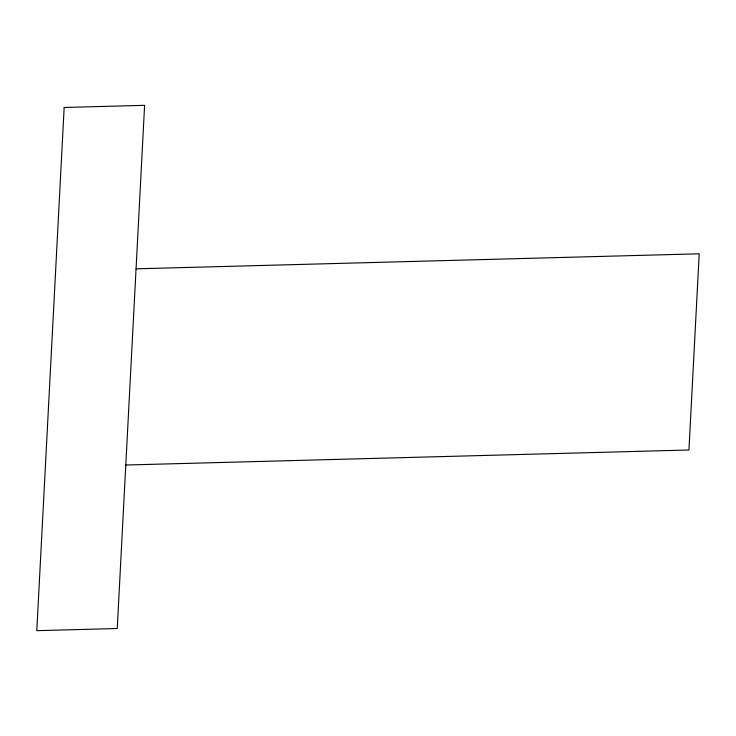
<?xml version="1.0" encoding="UTF-8"?>
<svg xmlns="http://www.w3.org/2000/svg" width="736" height="736" viewBox="0 0 736 736"><rect width="100%" height="100%" fill="white"/><g stroke="black" fill="none" stroke-linecap="round" stroke-linejoin="round"><path stroke-width="1.1" d="M136.059 268.824L699.2 253.8L688.942 450L125.801 465.023M64.161 107.474L36.8 630.669L117.245 628.526L144.606 105.331L64.161 107.474"/></g></svg>
